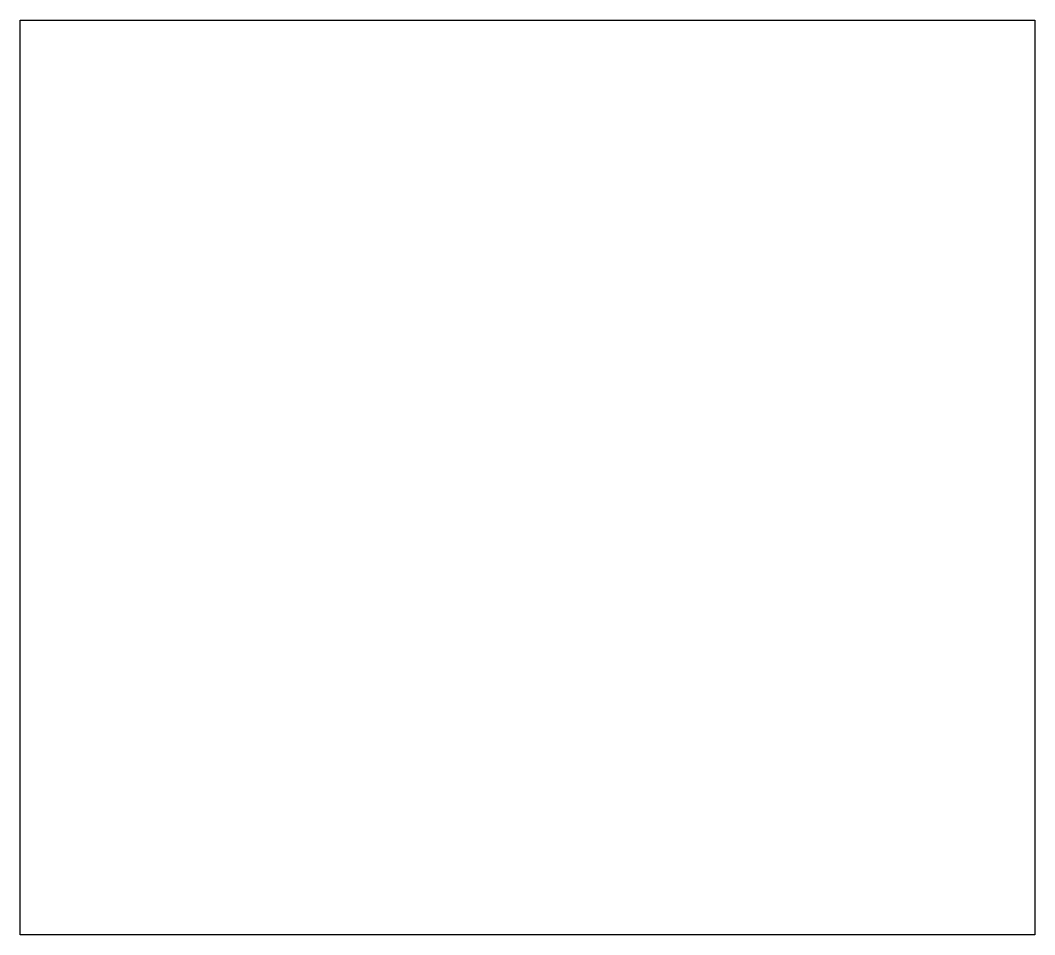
# Model space of a CAD drawing. Header units: inches. Extents: x 0 to 40.5, y 0 to 36.5.
import ezdxf

# ---------------------------------------------------------------- set-up
doc = ezdxf.new("R2010")
doc.units = ezdxf.units.IN

msp = doc.modelspace()

# ---------------------------------------------------------------- linework, layer by layer
at = {"layer": 'OUTER_PROFILES'}
msp.add_lwpolyline([(0, 36.5), (40.5, 36.5), (40.5, 0), (0, 0)], close=True, dxfattribs=at)

doc.saveas('drawing.dxf')
